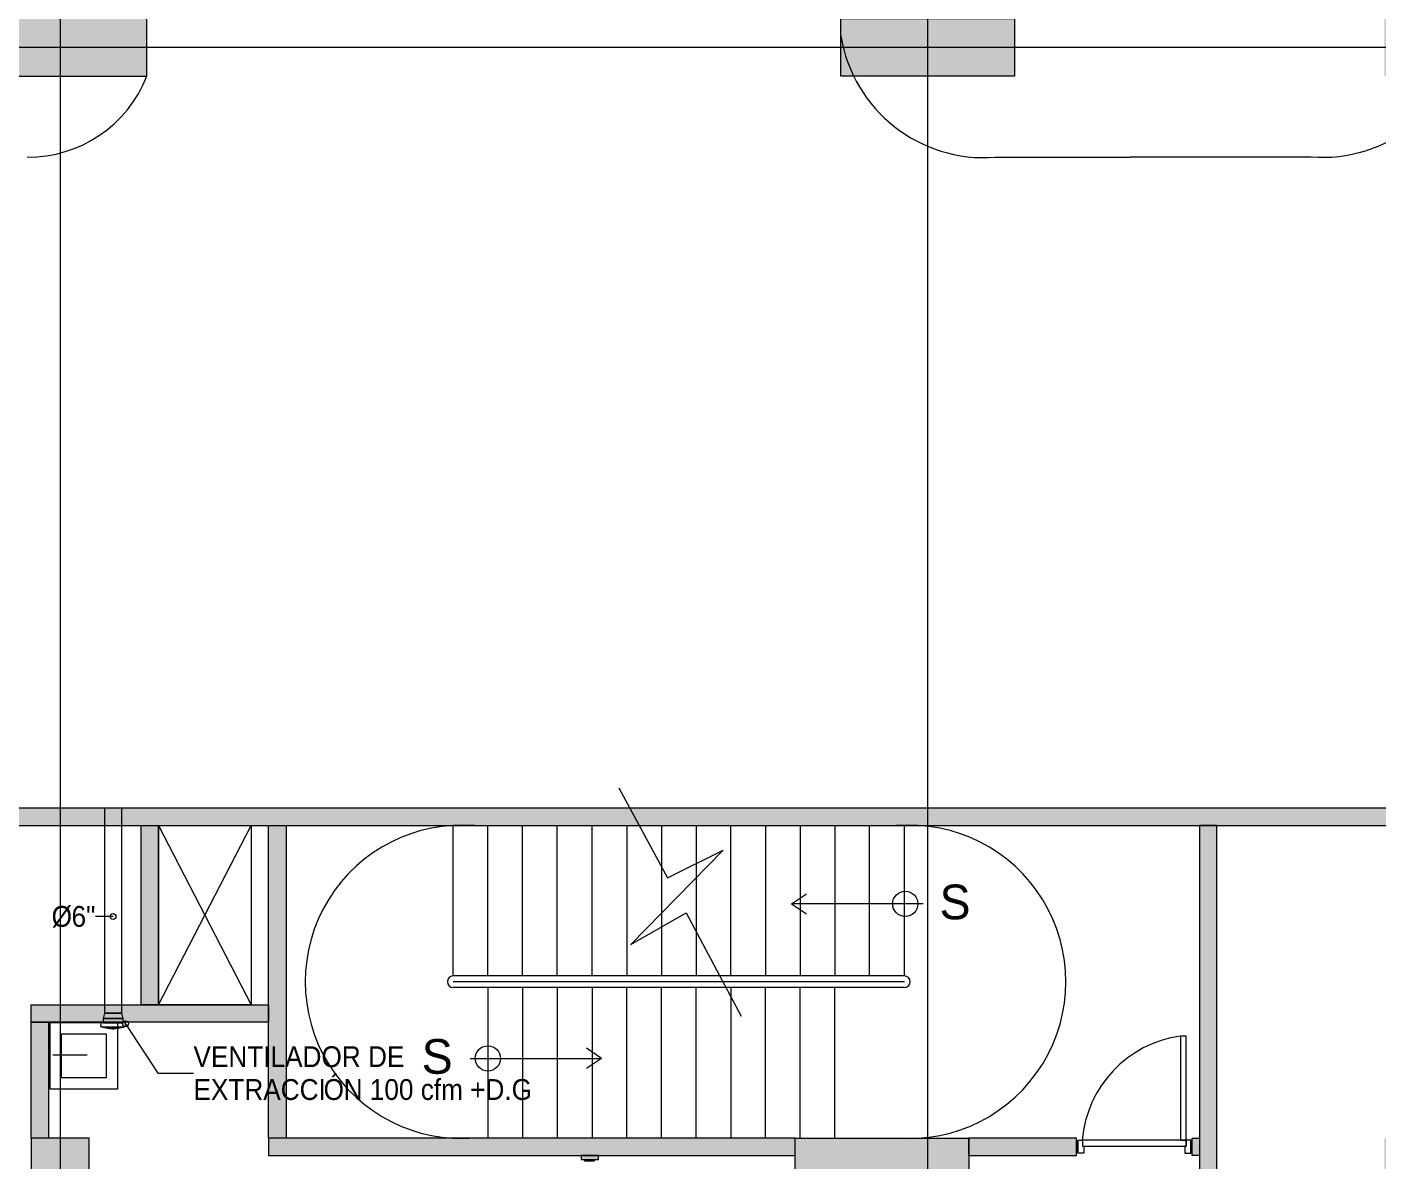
# Model space of a CAD drawing. Header units: metres. Extents: x 29 to 86.9, y -23.2 to 39.7.
# Drawn here: x 63.72 to 75.39, y -11.87 to -2.07 of the extents above; entities that cross this region are included whole.
import ezdxf

# ---------------------------------------------------------------- set-up
doc = ezdxf.new("R2010")
doc.units = ezdxf.units.M
doc.header["$LTSCALE"] = 100
doc.layers.get('0').update_dxf_attribs({"color": 254})
for name, color, linetype, lineweight in [('Arqui', 8, 'Continuous', 0), ('M-EQPM', 14, 'Continuous', 18), ('M-EQPM-IDEN', 7, 'Continuous', 9), ('M-HVAC-DUCT', 7, 'Continuous', 18), ('M-HVAC-DUCT-IDEN', 7, 'Continuous', 9)]:
    doc.layers.add(name, color=color, linetype=linetype, lineweight=lineweight)
doc.styles.add('SansSerif', font='SANSS__.TTF', dxfattribs={"width": 0.9, "height": 0.18})

# ---------------------------------------------------------------- blocks, each defined once
blk = doc.blocks.new('estructura etapa 3')
at = {"layer": 'Arqui'}
h = blk.add_hatch(color=256, dxfattribs=at)
h.paths.add_polyline_path([(-91.651, -6658.124), (-91.651, -6657.624), (-92.35, -6657.624), (-92.35, -6658.124)])
h.paths.add_polyline_path([(-49.354, -6658.124), (-49.354, -6657.624), (-50.055, -6657.624), (-50.055, -6658.124)])
h.paths.add_polyline_path([(-56.053, -6658.124), (-56.053, -6657.624), (-56.753, -6657.624), (-56.753, -6658.124)])
h.paths.add_polyline_path([(-76.45, -6659.124), (-76.95, -6659.124), (-76.95, -6657.624), (-76.45, -6657.624)])
h.paths.add_polyline_path([(-83.95, -6659.124), (-84.45, -6659.124), (-84.45, -6657.624), (-83.95, -6657.624)])
h.paths.add_polyline_path([(-60.452, -6659.124), (-60.952, -6659.124), (-60.952, -6657.624), (-60.452, -6657.624)])
h.paths.add_polyline_path([(-67.95, -6659.124), (-68.45, -6659.124), (-68.45, -6657.624), (-67.95, -6657.624)])
h.paths.add_polyline_path([(-91.85, -6668.199), (-91.851, -6667.599), (-92.35, -6667.599), (-92.349, -6668.199)])
h.paths.add_polyline_path([(-49.354, -6668.199), (-49.354, -6667.599), (-49.854, -6667.599), (-49.854, -6668.199)])
h.paths.add_polyline_path([(-56.154, -6668.149), (-56.154, -6667.649), (-56.854, -6667.649), (-56.854, -6668.149)])
h.paths.add_polyline_path([(-59.952, -6667.649), (-59.952, -6668.149), (-61.452, -6668.149), (-61.452, -6667.649)])
h.paths.add_polyline_path([(-75.95, -6667.649), (-75.95, -6668.149), (-77.45, -6668.149), (-77.45, -6667.649)])
h.paths.add_polyline_path([(-68.95, -6667.649), (-68.95, -6668.149), (-67.45, -6668.149), (-67.45, -6667.649)])
h.paths.add_polyline_path([(-84.95, -6667.649), (-84.95, -6668.149), (-83.45, -6668.149), (-83.45, -6667.649)])
h.paths.add_polyline_path([(-91.85, -6676.199), (-91.85, -6675.599), (-92.349, -6675.599), (-92.349, -6676.199)])
h.paths.add_polyline_path([(-49.354, -6676.199), (-49.354, -6675.599), (-49.854, -6675.599), (-49.854, -6676.199)])
h.paths.add_polyline_path([(-56.154, -6676.149), (-56.154, -6675.649), (-56.754, -6675.649), (-56.754, -6676.149)])
h.paths.add_polyline_path([(-59.952, -6675.649), (-59.952, -6676.149), (-61.452, -6676.149), (-61.452, -6675.649)])
h.paths.add_polyline_path([(-75.95, -6675.649), (-75.95, -6676.149), (-77.45, -6676.149), (-77.45, -6675.649)])
h.paths.add_polyline_path([(-68.95, -6675.649), (-68.95, -6676.149), (-67.45, -6676.149), (-67.45, -6675.649)])
h.paths.add_polyline_path([(-84.95, -6675.649), (-84.95, -6676.149), (-83.45, -6676.149), (-83.45, -6675.649)])
h.paths.add_polyline_path([(-91.847, -6686.299), (-91.851, -6685.699), (-92.35, -6685.699), (-92.346, -6686.299)])
h.paths.add_polyline_path([(-49.354, -6686.299), (-49.354, -6685.699), (-49.854, -6685.699), (-49.854, -6686.299)])
h.paths.add_polyline_path([(-56.154, -6686.249), (-56.154, -6685.749), (-56.754, -6685.749), (-56.754, -6686.249)])
h.paths.add_polyline_path([(-59.952, -6685.749), (-59.952, -6686.249), (-61.452, -6686.249), (-61.452, -6685.749)])
h.paths.add_polyline_path([(-75.95, -6685.749), (-75.95, -6686.249), (-77.45, -6686.249), (-77.45, -6685.749)])
h.paths.add_polyline_path([(-68.95, -6685.749), (-68.95, -6686.249), (-67.45, -6686.249), (-67.45, -6685.749)])
h.paths.add_polyline_path([(-84.95, -6685.749), (-84.95, -6686.249), (-83.45, -6686.249), (-83.45, -6685.749)])
h.paths.add_polyline_path([(-49.353, -6694.294), (-49.354, -6693.699), (-49.855, -6693.699), (-49.854, -6694.294)])
h.paths.add_polyline_path([(-56.054, -6694.249), (-56.054, -6693.749), (-56.753, -6693.749), (-56.753, -6694.249)])
h.paths.add_polyline_path([(-91.651, -6694.249), (-91.651, -6693.749), (-92.35, -6693.749), (-92.35, -6694.249)])
h.paths.add_polyline_path([(-59.952, -6693.749), (-59.952, -6694.249), (-61.452, -6694.249), (-61.452, -6693.749)])
h.paths.add_polyline_path([(-75.95, -6693.749), (-75.95, -6694.249), (-77.45, -6694.249), (-77.45, -6693.749)])
h.paths.add_polyline_path([(-68.95, -6693.749), (-68.95, -6694.249), (-67.45, -6694.249), (-67.45, -6693.749)])
h.paths.add_polyline_path([(-84.95, -6693.749), (-84.95, -6694.249), (-83.45, -6694.249), (-83.45, -6693.749)])
h.paths.add_polyline_path([(-49.358, -6703.974), (-49.353, -6703.374), (-49.854, -6703.374), (-49.859, -6703.974)])
h.paths.add_polyline_path([(-56.054, -6703.924), (-56.054, -6703.424), (-56.753, -6703.424), (-56.753, -6703.924)])
h.paths.add_polyline_path([(-67.95, -6704.924), (-67.95, -6703.424), (-68.45, -6703.424), (-68.45, -6704.924)])
h.paths.add_polyline_path([(-91.651, -6703.924), (-91.651, -6703.424), (-92.35, -6703.424), (-92.35, -6703.924)])
h.paths.add_polyline_path([(-61.847, -6703.424), (-60.347, -6703.424), (-60.347, -6703.924), (-61.847, -6703.924)])
h.paths.add_polyline_path([(-83.95, -6704.924), (-83.95, -6703.424), (-84.45, -6703.424), (-84.45, -6704.924)])
h.paths.add_polyline_path([(-76.45, -6704.924), (-76.45, -6703.424), (-76.95, -6703.424), (-76.95, -6704.924)])
h.paths.add_polyline_path([(-49.354, -6711.949), (-49.354, -6711.449), (-50.054, -6711.449), (-50.054, -6711.949)])
h.paths.add_polyline_path([(-55.954, -6711.949), (-55.954, -6711.449), (-56.654, -6711.449), (-56.654, -6711.949)])
h.paths.add_polyline_path([(-91.65, -6711.949), (-91.65, -6711.449), (-92.35, -6711.449), (-92.35, -6711.949)])
h.paths.add_polyline_path([(-60.952, -6711.949), (-60.952, -6709.549), (-60.452, -6709.549), (-60.452, -6711.949)])
h.paths.add_polyline_path([(-68.45, -6709.549), (-68.45, -6711.949), (-67.95, -6711.949), (-67.95, -6709.549)])
h.paths.add_polyline_path([(-76.95, -6709.549), (-76.95, -6711.949), (-76.45, -6711.949), (-76.45, -6709.549)])
h.paths.add_polyline_path([(-83.95, -6709.549), (-83.95, -6711.949), (-84.45, -6711.949), (-84.45, -6709.549)])
for p, q in [((-68.2, -6655.354), (-68.2, -6714.914)), ((-60.702, -6655.354), (-60.702, -6714.914)), ((-60.702, -6655.354), (-60.702, -6714.914)), ((-93.228, -6693.999), (-46.502, -6693.999))]:
    blk.add_line(p, q, dxfattribs=at)
for points in [[(-68.95, -6693.749), (-68.95, -6694.249), (-67.45, -6694.249), (-67.45, -6693.749)], [(-59.952, -6693.749), (-59.952, -6694.249), (-61.452, -6694.249), (-61.452, -6693.749)], [(-67.95, -6704.924), (-67.95, -6703.424), (-68.45, -6703.424), (-68.45, -6704.924)], [(-61.847, -6703.424), (-60.347, -6703.424), (-60.347, -6703.924), (-61.847, -6703.924)]]:
    blk.add_lwpolyline(points, close=True, dxfattribs=at)
blk = doc.blocks.new('A$C9582355f')
at = {"layer": 'Arqui', "ltscale": 0.03}
h = blk.add_hatch(color=256, dxfattribs=at)
h.dxf.hatch_style = 1
h.paths.add_polyline_path([(43.804, 11.49), (42.871, 11.49), (42.871, 11.34), (43.804, 11.34)])
h.paths.add_polyline_path([(44.867, 14.19), (44.867, 10.752), (45.017, 10.752), (45.017, 14.19)])
h.paths.add_polyline_path([(44.804, 11.49), (44.867, 11.49), (44.867, 11.34), (44.804, 11.34)])
h.paths.add_polyline_path([(41.371, 11.49), (36.82, 11.49), (36.82, 11.34), (41.371, 11.34)])
h.paths.add_polyline_path([(39.671, 11.304), (39.671, 11.34), (39.521, 11.34), (39.521, 11.304)])
h.paths.add_polyline_path([(39.671, 8.977), (39.521, 8.977), (39.521, 10.302), (39.671, 10.302)])
h.paths.add_polyline_path([(39.521, 9.989), (39.521, 10.139), (38.887, 10.14), (38.887, 9.99)])
h.paths.add_polyline_path([(37.433, 9.989), (37.433, 10.14), (38.087, 10.14), (38.087, 9.99)])
h.paths.add_polyline_path([(36.069, 9.99), (36.069, 10.14), (36.633, 10.14), (36.633, 9.99)])
h.paths.add_polyline_path([(36.372, 8.977), (36.222, 8.977), (36.222, 9.99), (36.372, 9.99)])
h.paths.add_polyline_path([(38.021, 8.977), (37.871, 8.977), (37.871, 9.99), (38.021, 9.99)])
h.paths.add_polyline_path([(32.428, 8.977), (39.671, 8.977), (39.671, 8.827), (32.428, 8.827)])
h.paths.add_polyline_path([(32.578, 9.989), (32.578, 10.139), (34.769, 10.14), (34.769, 9.99)])
h.paths.add_polyline_path([(32.428, 8.977), (32.426, 11.49), (32.577, 11.489), (32.577, 11.339), (32.577, 11.339), (32.578, 8.977)])
h.paths.add_polyline_path([(33.329, 8.977), (33.179, 8.977), (33.179, 8.977), (33.329, 8.977)])
h.paths.add_polyline_path([(32.43, 14.191), (32.425, 12.39), (32.575, 12.39), (32.58, 14.191)])
h.paths.add_polyline_path([(36.971, 11.49), (36.82, 11.49), (36.82, 12.492), (34.917, 12.492), (34.919, 11.49), (34.769, 11.49), (34.767, 12.641), (35.719, 12.641), (35.719, 14.19), (35.869, 14.19), (35.869, 12.641), (36.82, 12.641), (36.82, 14.19), (36.971, 14.19)])
h.paths.add_polyline_path([(37.77, 11.49), (37.92, 11.49), (37.92, 11.49)])
h.paths.add_polyline_path([(32.43, 14.19), (50.019, 14.19), (50.019, 14.34), (32.43, 14.34)])
h.paths.add_polyline_path([(53.714, 14.19), (51.817, 14.19), (51.817, 14.34), (53.714, 14.34)])
h.paths.add_polyline_path([(53.864, 57.19), (53.714, 57.19), (53.714, 6.407), (52.125, 6.407), (52.125, 8.421), (52.715, 8.421), (52.715, 8.571), (51.975, 8.571), (51.975, 4.807), (52.778, 4.807), (52.778, 4.957), (52.125, 4.957), (52.125, 6.257), (53.714, 6.257), (53.714, 3.465), (53.864, 3.465)])
h.paths.add_polyline_path([(33.23, 5.425), (33.256, 5.275), (32.578, 5.275), (32.578, 3.055), (32.428, 3.055), (32.428, 5.425)])
h.paths.add_polyline_path([(35.767, 5.425), (35.795, 5.275), (34.232, 5.275), (34.26, 5.425)])
h.paths.add_polyline_path([(37.984, 5.425), (38.012, 5.275), (36.769, 5.275), (36.797, 5.425)])
h.paths.add_polyline_path([(37.321, 3.055), (37.471, 3.055), (37.471, 3.081), (37.471, 5.275), (37.321, 5.275), (37.321, 3.081)])
h.paths.add_polyline_path([(39.024, 5.425), (38.997, 5.275), (39.621, 5.275), (39.621, 3.055), (39.771, 3.055), (39.771, 5.425)])
h.paths.add_polyline_path([(32.428, 2.905), (39.771, 2.905), (39.771, 3.055), (32.428, 3.055)])
h.paths.add_polyline_path([(13.809, 57.191), (13.809, 57.341), (8.984, 57.34), (8.984, 57.19)])
h.paths.add_polyline_path([(43.279, 54.036), (43.129, 54.036), (43.129, 57.19), (43.279, 57.19)])
h.paths.add_polyline_path([(42.417, 54.186), (42.267, 54.186), (42.267, 55.79), (42.417, 55.79)])
h.paths.add_polyline_path([(34.769, 54.036), (34.769, 54.186), (43.129, 54.186), (43.129, 54.036)])
h.paths.add_polyline_path([(42.267, 56.84), (42.267, 56.99)])
h.paths.add_polyline_path([(34.919, 55.182), (34.769, 55.182), (34.769, 55.79), (34.919, 55.79)], flags=0)
h.paths.add_polyline_path([(34.919, 55.182), (34.769, 55.182), (34.769, 55.79), (34.919, 55.79)], flags=17)
h.paths.add_polyline_path([(34.919, 55.182), (34.769, 55.182), (34.769, 55.79), (34.919, 55.79)], flags=17)
at = {"layer": 'Arqui', "ltscale": 0.1}
for p, q in [((35.869, 14.19), (36.669, 12.641)), ((35.869, 12.641), (36.669, 14.19))]:
    blk.add_line(p, q, dxfattribs=at)
at = {"layer": 'Arqui'}
for p, q in [((38.416, 12.891), (38.416, 14.191)), ((38.416, 12.891), (38.416, 14.191)), ((38.716, 12.891), (38.716, 14.191)), ((39.016, 12.891), (39.016, 14.191)), ((39.316, 12.891), (39.316, 14.191)), ((39.616, 12.891), (39.616, 14.191)), ((39.916, 14.191), (39.916, 12.891)), ((40.216, 14.191), (40.216, 12.891)), ((40.516, 14.191), (40.516, 12.891)), ((40.816, 12.891), (40.816, 14.191)), ((41.116, 14.191), (41.116, 12.891)), ((41.416, 14.191), (41.416, 12.891)), ((41.716, 14.191), (41.716, 12.891)), ((42.016, 12.891), (42.016, 14.191)), ((42.316, 12.891), (42.316, 14.191)), ((42.316, 12.891), (38.416, 12.891)), ((42.316, 12.841), (38.416, 12.841)), ((42.316, 12.791), (38.416, 12.791)), ((38.716, 12.791), (38.716, 11.491)), ((39.016, 12.791), (39.016, 11.491)), ((39.316, 12.791), (39.316, 11.491)), ((39.616, 12.791), (39.616, 11.491)), ((39.916, 11.491), (39.916, 12.791)), ((40.216, 11.491), (40.216, 12.791)), ((40.516, 11.491), (40.516, 12.791)), ((40.816, 12.791), (40.816, 11.491)), ((41.116, 11.491), (41.116, 12.791)), ((41.416, 11.491), (41.416, 12.791)), ((41.716, 11.491), (41.716, 12.791)), ((34.954, 12.21), (35.251, 12.21))]:
    blk.add_line(p, q, dxfattribs=at)
for points in [[(41.767, 21.015), (41.767, 21.015, 0.389268), (43.1, 19.965), (44.267, 19.965)], [(47.165, 21.015, -0.389268), (45.832, 19.965), (44.267, 19.965)]]:
    blk.add_lwpolyline(points, format="xyb", dxfattribs=at)
for points in [[(39.847, 14.516), (40.269, 13.738), (40.75, 13.976), (39.952, 13.162), (40.431, 13.435), (40.905, 12.544)], [(42.479, 13.513), (41.341, 13.513), (41.471, 13.6)], [(42.479, 13.513), (41.341, 13.513), (41.471, 13.427)], [(38.562, 12.178), (39.699, 12.178), (39.569, 12.265)], [(38.562, 12.178), (39.699, 12.178), (39.569, 12.092)], [(43.804, 11.459), (43.816, 11.459), (43.816, 11.371), (43.804, 11.371)], [(43.867, 11.421), (43.867, 11.359), (43.816, 11.359), (43.816, 11.471), (43.855, 11.471), (43.855, 11.421), (43.867, 11.421)], [(44.74, 11.421), (44.74, 11.359), (44.791, 11.359), (44.791, 11.471), (44.753, 11.471), (44.753, 11.421), (44.74, 11.421)], [(44.804, 11.459), (44.791, 11.459), (44.791, 11.371), (44.804, 11.371)], [(39.552, 11.304), (39.552, 11.292), (39.639, 11.292), (39.639, 11.304)]]:
    blk.add_lwpolyline(points, dxfattribs=at)
for points in [[(32.43, 14.19), (50.019, 14.19), (50.019, 14.34), (32.43, 14.34)], [(35.869, 12.641), (35.718, 12.641), (35.718, 14.19), (35.869, 14.19)], [(36.971, 11.49), (36.82, 11.49), (36.82, 14.19), (36.971, 14.19)], [(44.867, 14.19), (44.867, 10.752), (45.017, 10.752), (45.017, 14.19)], [(34.767, 12.492), (34.767, 12.641), (36.82, 12.641), (36.82, 12.492)], [(34.769, 11.49), (34.767, 12.492), (34.917, 12.492), (34.919, 11.49)], [(34.928, 11.916), (35.518, 11.916), (35.518, 12.484), (34.928, 12.484)], [(35.026, 12.014), (35.42, 12.014), (35.42, 12.386), (35.026, 12.386)], [(44.702, 11.471), (44.753, 11.471), (44.753, 12.37), (44.702, 12.37)], [(41.371, 11.49), (36.82, 11.49), (36.82, 11.34), (41.371, 11.34)], [(43.804, 11.49), (42.871, 11.49), (42.871, 11.34), (43.804, 11.34)], [(44.753, 11.421), (44.753, 11.471), (43.855, 11.471), (43.855, 11.421)], [(44.804, 11.49), (44.867, 11.49), (44.867, 11.34), (44.804, 11.34)], [(39.671, 11.304), (39.671, 11.34), (39.521, 11.34), (39.521, 11.304)]]:
    blk.add_lwpolyline(points, close=True, dxfattribs=at)
at = {"layer": 'Arqui', "ltscale": 0.1}
blk.add_lwpolyline([(36.669, 12.641), (35.869, 12.641), (35.869, 14.19), (36.669, 14.19)], close=True, dxfattribs=at)
at = {"layer": 'Arqui'}
for centre in [(42.324, 13.513), (38.716, 12.178)]:
    blk.add_circle(centre, 0.109, dxfattribs=at)
for centre, radius, start, end in [((34.739, 21.072), 1.107, 269.6463, 338.4347), ((38.491, 12.84), 1.354, 85.3087, 274.6913), ((42.358, 12.84), 1.354, 265.3087, 94.6913), ((38.416, 12.841), 0.05, 90, 270), ((42.316, 12.841), 0.05, 270, 90), ((44.838, 11.393), 0.987, 97.8945, 175.4314)]:
    blk.add_arc(centre, radius, start, end, dxfattribs=at)
blk.add_blockref('estructura etapa 3', (103.219, 6714.914), dxfattribs=at)
for rotation, p in [(359.9331, (42.62, 13.38)), (0.0669, (38.144, 12.045))]:
    blk.add_text('S', height=0.3, rotation=rotation, dxfattribs=at).set_placement(p)
blk = doc.blocks.new('VENT_ EXT_ 100 CFM - HCM-150-1977703-NIVEL 02')
at = {"layer": 'M-EQPM', "color": 1, "true_color": 0xff0000}
for p, q in [((64.352, -10.68), (64.352, -10.7)), ((64.566, -10.68), (64.352, -10.68)), ((64.566, -10.68), (64.352, -10.68)), ((64.372, -10.642), (64.372, -10.68)), ((64.546, -10.642), (64.372, -10.642)), ((64.546, -10.642), (64.372, -10.642)), ((64.372, -10.68), (64.546, -10.68)), ((64.372, -10.68), (64.546, -10.68)), ((64.372, -10.715), (64.546, -10.715)), ((64.372, -10.715), (64.546, -10.715)), ((64.459, -10.73), (64.453, -10.73)), ((64.466, -10.73), (64.459, -10.73)), ((64.546, -10.68), (64.546, -10.642)), ((64.566, -10.7), (64.566, -10.68))]:
    blk.add_line(p, q, dxfattribs=at)
at = {"layer": 'M-EQPM', "color": 1, "true_color": 0xff0000, "flags": 128}
for points in [[(64.367, -10.715), (64.367, -10.715), (64.366, -10.715), (64.366, -10.715), (64.365, -10.715), (64.364, -10.715), (64.364, -10.715), (64.363, -10.715), (64.363, -10.715), (64.362, -10.714), (64.362, -10.714), (64.361, -10.714), (64.36, -10.714), (64.36, -10.713), (64.359, -10.713), (64.359, -10.713), (64.358, -10.712), (64.358, -10.712), (64.357, -10.712), (64.357, -10.711), (64.357, -10.711), (64.356, -10.71), (64.356, -10.71), (64.355, -10.709), (64.355, -10.709), (64.355, -10.708), (64.354, -10.708), (64.354, -10.707), (64.354, -10.707), (64.354, -10.706), (64.353, -10.706), (64.353, -10.705), (64.353, -10.705), (64.353, -10.704), (64.353, -10.703), (64.353, -10.703), (64.352, -10.702), (64.352, -10.702), (64.352, -10.701), (64.352, -10.7), (64.352, -10.7)], [(64.367, -10.715), (64.367, -10.715), (64.368, -10.715), (64.368, -10.715), (64.369, -10.715), (64.369, -10.715), (64.37, -10.715), (64.371, -10.715), (64.372, -10.715), (64.373, -10.715), (64.375, -10.715), (64.376, -10.715), (64.378, -10.715), (64.38, -10.715), (64.381, -10.715), (64.383, -10.715), (64.386, -10.715), (64.388, -10.715), (64.39, -10.715), (64.393, -10.715), (64.395, -10.715), (64.398, -10.715), (64.401, -10.715), (64.404, -10.715), (64.407, -10.715), (64.41, -10.715), (64.413, -10.715), (64.416, -10.715), (64.419, -10.715), (64.423, -10.715), (64.426, -10.715), (64.429, -10.715), (64.433, -10.715), (64.437, -10.715), (64.44, -10.715), (64.444, -10.715), (64.447, -10.715), (64.451, -10.715), (64.455, -10.715), (64.458, -10.715), (64.462, -10.715), (64.466, -10.715), (64.469, -10.715), (64.473, -10.715), (64.477, -10.715), (64.48, -10.715), (64.484, -10.715), (64.487, -10.715), (64.491, -10.715), (64.494, -10.715), (64.498, -10.715), (64.501, -10.715), (64.504, -10.715), (64.507, -10.715), (64.51, -10.715), (64.513, -10.715), (64.516, -10.715), (64.519, -10.715), (64.522, -10.715), (64.525, -10.715), (64.527, -10.715), (64.53, -10.715), (64.532, -10.715), (64.534, -10.715), (64.536, -10.715), (64.538, -10.715), (64.54, -10.715), (64.542, -10.715), (64.543, -10.715), (64.545, -10.715), (64.546, -10.715), (64.547, -10.715), (64.548, -10.715), (64.549, -10.715), (64.55, -10.715), (64.55, -10.715), (64.551, -10.715), (64.551, -10.715), (64.551, -10.715), (64.551, -10.715)], [(64.551, -10.715), (64.551, -10.715), (64.551, -10.715), (64.551, -10.715), (64.55, -10.715), (64.55, -10.715), (64.549, -10.715), (64.548, -10.715), (64.547, -10.715), (64.545, -10.715), (64.544, -10.715), (64.543, -10.715), (64.541, -10.715), (64.539, -10.715), (64.537, -10.715), (64.535, -10.715), (64.533, -10.715), (64.531, -10.715), (64.529, -10.715), (64.526, -10.715), (64.523, -10.715), (64.521, -10.715), (64.518, -10.715), (64.515, -10.715), (64.512, -10.715), (64.509, -10.715), (64.506, -10.715), (64.503, -10.715), (64.499, -10.715), (64.496, -10.715), (64.493, -10.715), (64.489, -10.715), (64.486, -10.715), (64.482, -10.715), (64.479, -10.715), (64.475, -10.715), (64.471, -10.715), (64.468, -10.715), (64.464, -10.715), (64.46, -10.715), (64.457, -10.715), (64.453, -10.715), (64.449, -10.715), (64.446, -10.715), (64.442, -10.715), (64.438, -10.715), (64.435, -10.715), (64.431, -10.715), (64.428, -10.715), (64.424, -10.715), (64.421, -10.715), (64.418, -10.715), (64.414, -10.715), (64.411, -10.715), (64.408, -10.715), (64.405, -10.715), (64.402, -10.715), (64.399, -10.715), (64.397, -10.715), (64.394, -10.715), (64.392, -10.715), (64.389, -10.715), (64.387, -10.715), (64.385, -10.715), (64.382, -10.715), (64.381, -10.715), (64.379, -10.715), (64.377, -10.715), (64.375, -10.715), (64.374, -10.715), (64.373, -10.715), (64.371, -10.715), (64.37, -10.715), (64.37, -10.715), (64.369, -10.715), (64.368, -10.715), (64.368, -10.715), (64.368, -10.715), (64.367, -10.715), (64.367, -10.715)], [(64.453, -10.73), (64.444, -10.73), (64.435, -10.73), (64.426, -10.729), (64.417, -10.728), (64.409, -10.726), (64.4, -10.724), (64.392, -10.722), (64.383, -10.719), (64.375, -10.716), (64.372, -10.715)], [(64.453, -10.73), (64.453, -10.73), (64.453, -10.73), (64.453, -10.73), (64.453, -10.73), (64.453, -10.73), (64.453, -10.73), (64.453, -10.73), (64.453, -10.73), (64.453, -10.73), (64.453, -10.73), (64.453, -10.73), (64.453, -10.73), (64.454, -10.73), (64.454, -10.73), (64.454, -10.73), (64.454, -10.73), (64.454, -10.73), (64.454, -10.73), (64.454, -10.73), (64.455, -10.73), (64.455, -10.73), (64.455, -10.73), (64.455, -10.73), (64.455, -10.73), (64.456, -10.73), (64.456, -10.73), (64.456, -10.73), (64.456, -10.73), (64.457, -10.73), (64.457, -10.73), (64.457, -10.73), (64.457, -10.73), (64.458, -10.73), (64.458, -10.73), (64.458, -10.73), (64.458, -10.73), (64.459, -10.73), (64.459, -10.73), (64.459, -10.73), (64.46, -10.73), (64.46, -10.73), (64.46, -10.73), (64.46, -10.73), (64.461, -10.73), (64.461, -10.73), (64.461, -10.73), (64.461, -10.73), (64.462, -10.73), (64.462, -10.73), (64.462, -10.73), (64.462, -10.73), (64.463, -10.73), (64.463, -10.73), (64.463, -10.73), (64.463, -10.73), (64.464, -10.73), (64.464, -10.73), (64.464, -10.73), (64.464, -10.73), (64.464, -10.73), (64.464, -10.73), (64.465, -10.73), (64.465, -10.73), (64.465, -10.73), (64.465, -10.73), (64.465, -10.73), (64.465, -10.73), (64.465, -10.73), (64.466, -10.73), (64.466, -10.73), (64.466, -10.73), (64.466, -10.73), (64.466, -10.73), (64.466, -10.73), (64.466, -10.73), (64.466, -10.73), (64.466, -10.73), (64.466, -10.73)], [(64.466, -10.73), (64.466, -10.73), (64.466, -10.73), (64.466, -10.73), (64.466, -10.73), (64.466, -10.73), (64.466, -10.73), (64.466, -10.73), (64.466, -10.73), (64.466, -10.73), (64.466, -10.73), (64.465, -10.73), (64.465, -10.73), (64.465, -10.73), (64.465, -10.73), (64.465, -10.73), (64.465, -10.73), (64.465, -10.73), (64.464, -10.73), (64.464, -10.73), (64.464, -10.73), (64.464, -10.73), (64.464, -10.73), (64.463, -10.73), (64.463, -10.73), (64.463, -10.73), (64.463, -10.73), (64.463, -10.73), (64.462, -10.73), (64.462, -10.73), (64.462, -10.73), (64.462, -10.73), (64.461, -10.73), (64.461, -10.73), (64.461, -10.73), (64.46, -10.73), (64.46, -10.73), (64.46, -10.73), (64.46, -10.73), (64.459, -10.73), (64.459, -10.73), (64.459, -10.73), (64.459, -10.73), (64.458, -10.73), (64.458, -10.73), (64.458, -10.73), (64.458, -10.73), (64.457, -10.73), (64.457, -10.73), (64.457, -10.73), (64.457, -10.73), (64.456, -10.73), (64.456, -10.73), (64.456, -10.73), (64.456, -10.73), (64.455, -10.73), (64.455, -10.73), (64.455, -10.73), (64.455, -10.73), (64.455, -10.73), (64.454, -10.73), (64.454, -10.73), (64.454, -10.73), (64.454, -10.73), (64.454, -10.73), (64.454, -10.73), (64.453, -10.73), (64.453, -10.73), (64.453, -10.73), (64.453, -10.73), (64.453, -10.73), (64.453, -10.73), (64.453, -10.73), (64.453, -10.73), (64.453, -10.73), (64.453, -10.73), (64.453, -10.73), (64.453, -10.73), (64.453, -10.73)], [(64.546, -10.715), (64.538, -10.718), (64.53, -10.721), (64.521, -10.723), (64.513, -10.725), (64.504, -10.727), (64.495, -10.728), (64.486, -10.729), (64.478, -10.73), (64.469, -10.73), (64.466, -10.73)], [(64.566, -10.7), (64.566, -10.701), (64.566, -10.701), (64.566, -10.702), (64.566, -10.703), (64.566, -10.703), (64.566, -10.704), (64.566, -10.704), (64.566, -10.705), (64.565, -10.706), (64.565, -10.706), (64.565, -10.707), (64.565, -10.707), (64.564, -10.708), (64.564, -10.708), (64.564, -10.709), (64.563, -10.709), (64.563, -10.71), (64.563, -10.71), (64.562, -10.711), (64.562, -10.711), (64.561, -10.711), (64.561, -10.712), (64.56, -10.712), (64.56, -10.713), (64.559, -10.713), (64.559, -10.713), (64.558, -10.714), (64.558, -10.714), (64.557, -10.714), (64.557, -10.714), (64.556, -10.714), (64.556, -10.715), (64.555, -10.715), (64.554, -10.715), (64.554, -10.715), (64.553, -10.715), (64.553, -10.715), (64.552, -10.715), (64.552, -10.715), (64.551, -10.715)]]:
    blk.add_lwpolyline(points, dxfattribs=at)
blk = doc.blocks.new('M_Round Transition - Angle - 30 PVC-2038070-NIVEL 02')
at = {"layer": 'M-HVAC-DUCT', "color": 3, "true_color": 0x00ff00}
for p, q in [((64.384, -10.595), (64.372, -10.642)), ((64.459, -10.595), (64.384, -10.595)), ((64.534, -10.595), (64.459, -10.595)), ((64.547, -10.642), (64.534, -10.595)), ((64.372, -10.642), (64.459, -10.642)), ((64.459, -10.642), (64.547, -10.642))]:
    blk.add_line(p, q, dxfattribs=at)

msp = doc.modelspace()

# ---------------------------------------------------------------- linework, layer by layer
at = {"layer": 'M-EQPM-IDEN'}
for p, q in [((64.566, -10.686), (64.847, -11.114)), ((64.847, -11.114), (65.154, -11.114))]:
    msp.add_line(p, q, dxfattribs=at)
msp.add_circle((64.566, -10.686), 0.025, dxfattribs=at)
at = {"layer": 'M-HVAC-DUCT', "color": 3, "true_color": 0x00ff00}
for p, q in [((64.384, -8.824), (64.384, -10.595)), ((64.534, -8.824), (64.384, -8.824)), ((64.534, -10.595), (64.534, -8.824)), ((64.384, -10.595), (64.534, -10.595))]:
    msp.add_line(p, q, dxfattribs=at)
at = {"layer": 'M-HVAC-DUCT-IDEN'}
msp.add_line((64.459, -9.76), (64.308, -9.76), dxfattribs=at)
msp.add_circle((64.459, -9.76), 0.025, dxfattribs=at)

# ---------------------------------------------------------------- block references
msp.add_blockref('A$C9582355f', (28.983, -23.164))
at = {"layer": 'M-EQPM', "color": 1, "true_color": 0xff0000}
msp.add_blockref('VENT_ EXT_ 100 CFM - HCM-150-1977703-NIVEL 02', (0, 0), dxfattribs=at)
at = {"layer": 'M-HVAC-DUCT', "color": 3, "true_color": 0x00ff00}
msp.add_blockref('M_Round Transition - Angle - 30 PVC-2038070-NIVEL 02', (0, 0), dxfattribs=at)

# ---------------------------------------------------------------- texts
at = {"layer": 'M-EQPM-IDEN', "char_height": 0.18, "attachment_point": 1, "style": 'SansSerif'}
for s, insert, width in [('VENTILADOR DE', (65.154, -10.881), 2.17177), ('EXTRACCI', (65.154, -11.165), 1.36367), ('Ó', (66.279, -11.165), 0.20924), ('N 100 cfm +D.G', (66.452, -11.165), 1.93367)]:
    msp.add_mtext(s, dxfattribs=dict(at, insert=insert, width=width))
at = {"layer": 'M-HVAC-DUCT-IDEN', "char_height": 0.18, "attachment_point": 1, "style": 'SansSerif'}
for s, insert, width in [('Ø', (63.928, -9.669), 0.20924), ('6"', (64.1, -9.669), 0.24532)]:
    msp.add_mtext(s, dxfattribs=dict(at, insert=insert, width=width))

doc.saveas('drawing.dxf')
